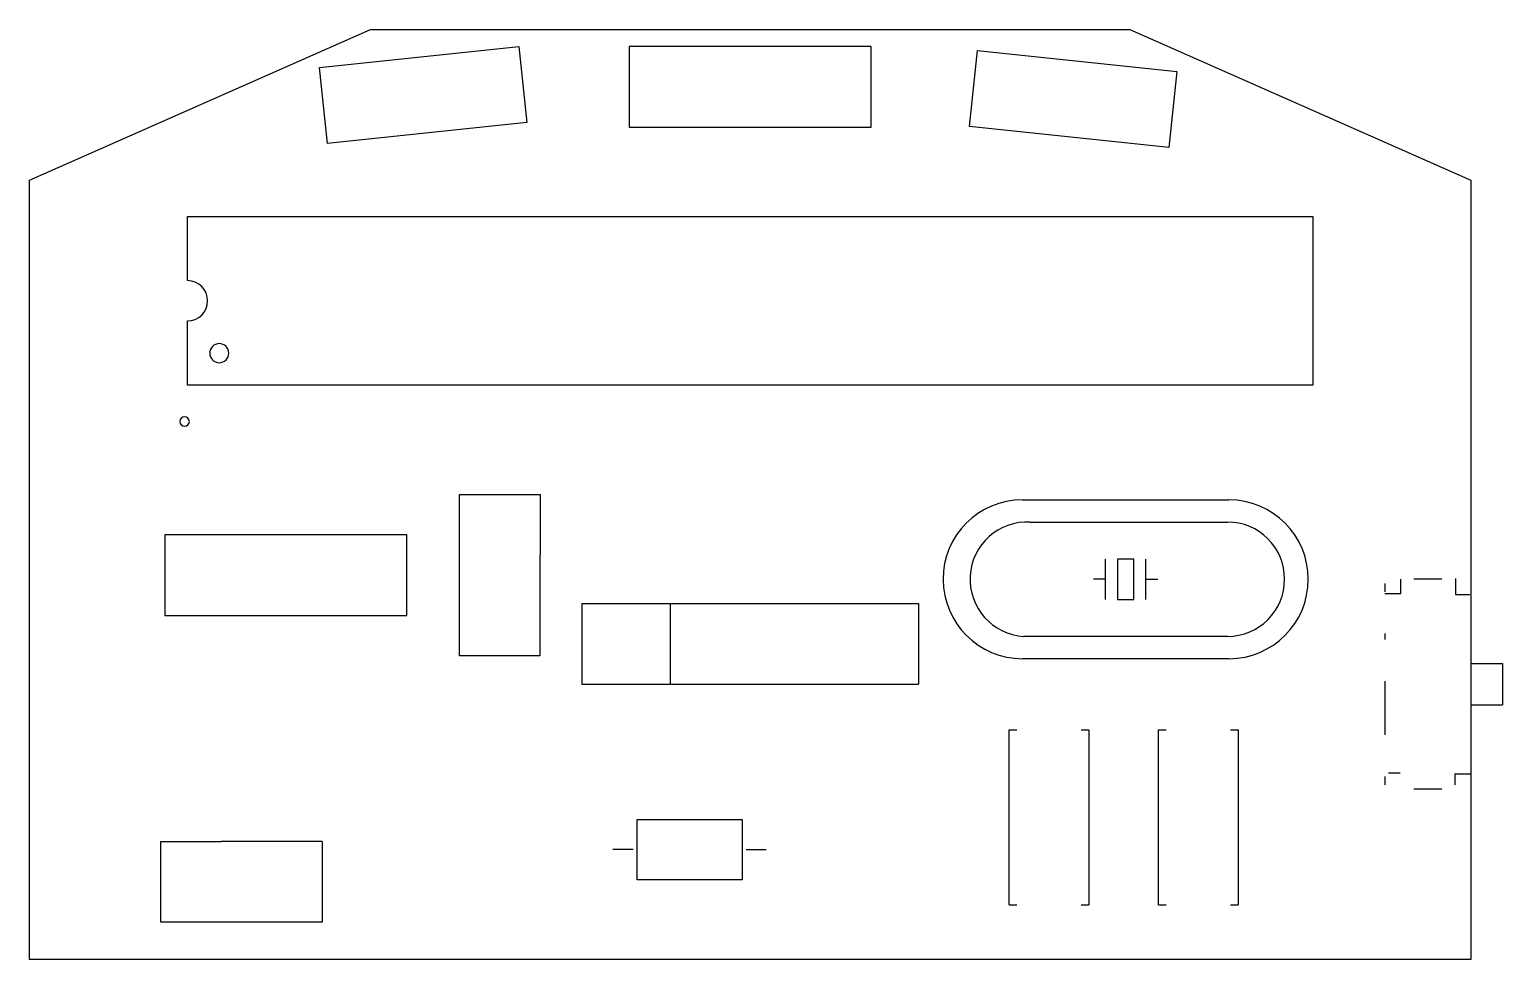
# Model space of a CAD drawing. Header units: millimetres. Extents: x -45.3 to 1.1, y -0.2 to 29.1.
import ezdxf

# ---------------------------------------------------------------- set-up
doc = ezdxf.new("R2010")
doc.units = ezdxf.units.MM

msp = doc.modelspace()

# ---------------------------------------------------------------- linework, layer by layer
for points in [[(0.063, -0.159), (-45.276, -0.159), (-45.276, 24.369), (-34.545, 29.115), (-10.667, 29.115), (0.063, 24.369), (0.063, -0.159)], [(-22.861, 2.352), (-26.161, 2.352), (-26.161, 4.252), (-22.861, 4.252), (-22.861, 2.352)]]:
    msp.add_lwpolyline(points, close=True)
for points in [[(-36.151, 27.915), (-29.886, 28.574)], [(-29.886, 28.574), (-29.635, 26.187)], [(-20.701, 26.035), (-18.796, 26.035), (-18.796, 28.575), (-26.416, 28.575), (-26.416, 26.035)], [(-15.704, 26.06), (-15.453, 28.447)], [(-15.453, 28.447), (-9.188, 27.788)], [(-35.9, 25.528), (-36.151, 27.915)], [(-9.188, 27.788), (-9.439, 25.401)], [(-29.635, 26.187), (-35.9, 25.528)], [(-26.416, 26.035), (-20.701, 26.035)], [(-9.439, 25.401), (-15.704, 26.06)], [(-40.306, 21.209), (-40.306, 23.224), (-4.906, 23.224), (-4.906, 17.924), (-40.306, 17.924), (-40.306, 19.939)], [(-29.21, 9.398), (-31.75, 9.398), (-31.75, 14.478), (-29.21, 14.478), (-29.21, 12.573)], [(-14.045, 14.311), (-7.545, 14.311)], [(-13.795, 13.611), (-7.595, 13.611)], [(-35.306, 10.668), (-33.401, 10.668), (-33.401, 13.208), (-41.021, 13.208), (-41.021, 10.668)], [(-29.21, 9.398), (-29.21, 12.573)], [(-11.43, 11.811), (-11.43, 12.446)], [(-10.541, 12.446), (-11.049, 12.446)], [(-11.049, 12.446), (-11.049, 11.176)], [(-10.541, 11.176), (-10.541, 12.446)], [(-10.16, 11.811), (-10.16, 12.446)], [(-11.43, 11.811), (-11.811, 11.811)], [(-11.43, 11.176), (-11.43, 11.811)], [(-10.16, 11.176), (-10.16, 11.811)], [(-10.16, 11.811), (-9.779, 11.811)], [(-2.64, 11.359), (-2.14, 11.359), (-2.14, 11.809)], [(-2.64, 11.678), (-2.64, 11.415)], [(-0.848, 11.809), (-1.732, 11.809)], [(-0.418, 11.836), (-0.418, 11.335), (0.032, 11.335)], [(0.06, 11.673), (0.06, 5.34)], [(-11.049, 11.176), (-10.541, 11.176)], [(-41.021, 10.668), (-35.306, 10.668)], [(-27.896, 11.049), (-17.316, 11.049)], [(-27.896, 11.049), (-27.896, 8.509)], [(-25.122, 11.049), (-25.122, 8.509)], [(-17.316, 11.049), (-17.316, 8.509)], [(-7.595, 10.011), (-13.995, 10.011)], [(-2.64, 10.099), (-2.64, 9.916)], [(-7.545, 9.311), (-14.045, 9.311)], [(0.06, 9.159), (1.06, 9.159)], [(1.06, 9.159), (1.06, 7.859)], [(-27.896, 8.509), (-17.316, 8.509)], [(-2.64, 8.599), (-2.64, 6.916)], [(0.059, 7.859), (1.059, 7.859)], [(-14.458, 1.568), (-14.458, 7.068)], [(-14.458, 7.068), (-14.217, 7.068)], [(-12.199, 7.068), (-11.958, 7.068)], [(-11.958, 7.068), (-11.958, 1.568)], [(-9.759, 1.568), (-9.759, 7.068)], [(-9.759, 7.068), (-9.518, 7.068)], [(-7.5, 7.068), (-7.259, 7.068)], [(-7.259, 7.068), (-7.259, 1.568)], [(-2.64, 5.599), (-2.64, 5.34)], [(-2.162, 5.71), (-2.531, 5.71)], [(-0.441, 5.686), (0.06, 5.686)], [(-0.441, 5.686), (-0.441, 5.34)], [(-0.848, 5.209), (-1.732, 5.209)], [(-36.068, 3.556), (-36.068, 1.016), (-41.148, 1.016), (-41.148, 3.556), (-39.243, 3.556)], [(-36.068, 3.556), (-39.243, 3.556)], [(-26.289, 3.302), (-26.924, 3.302)], [(-22.733, 3.302), (-22.098, 3.302)], [(-14.458, 1.568), (-14.217, 1.568)], [(-12.199, 1.568), (-11.958, 1.568)], [(-9.759, 1.568), (-9.518, 1.568)], [(-7.5, 1.568), (-7.259, 1.568)]]:
    msp.add_lwpolyline(points)
for centre, radius, start, end in [((-40.307, 20.574), 0.635, 270, 90), ((-39.306, 18.926), 0.3, 180.4851, 179.5149), ((-40.396, 16.775), 0.15, 180.4851, 179.5149), ((-14.038, 11.811), 2.5, 90.1958, 270), ((-7.552, 11.811), 2.5, 270.1958, 89.8316), ((-13.888, 11.811), 1.803, 87.0258, 266.608), ((-7.595, 11.811), 1.8, 270, 90)]:
    msp.add_arc(centre, radius, start, end)

doc.saveas('drawing.dxf')
